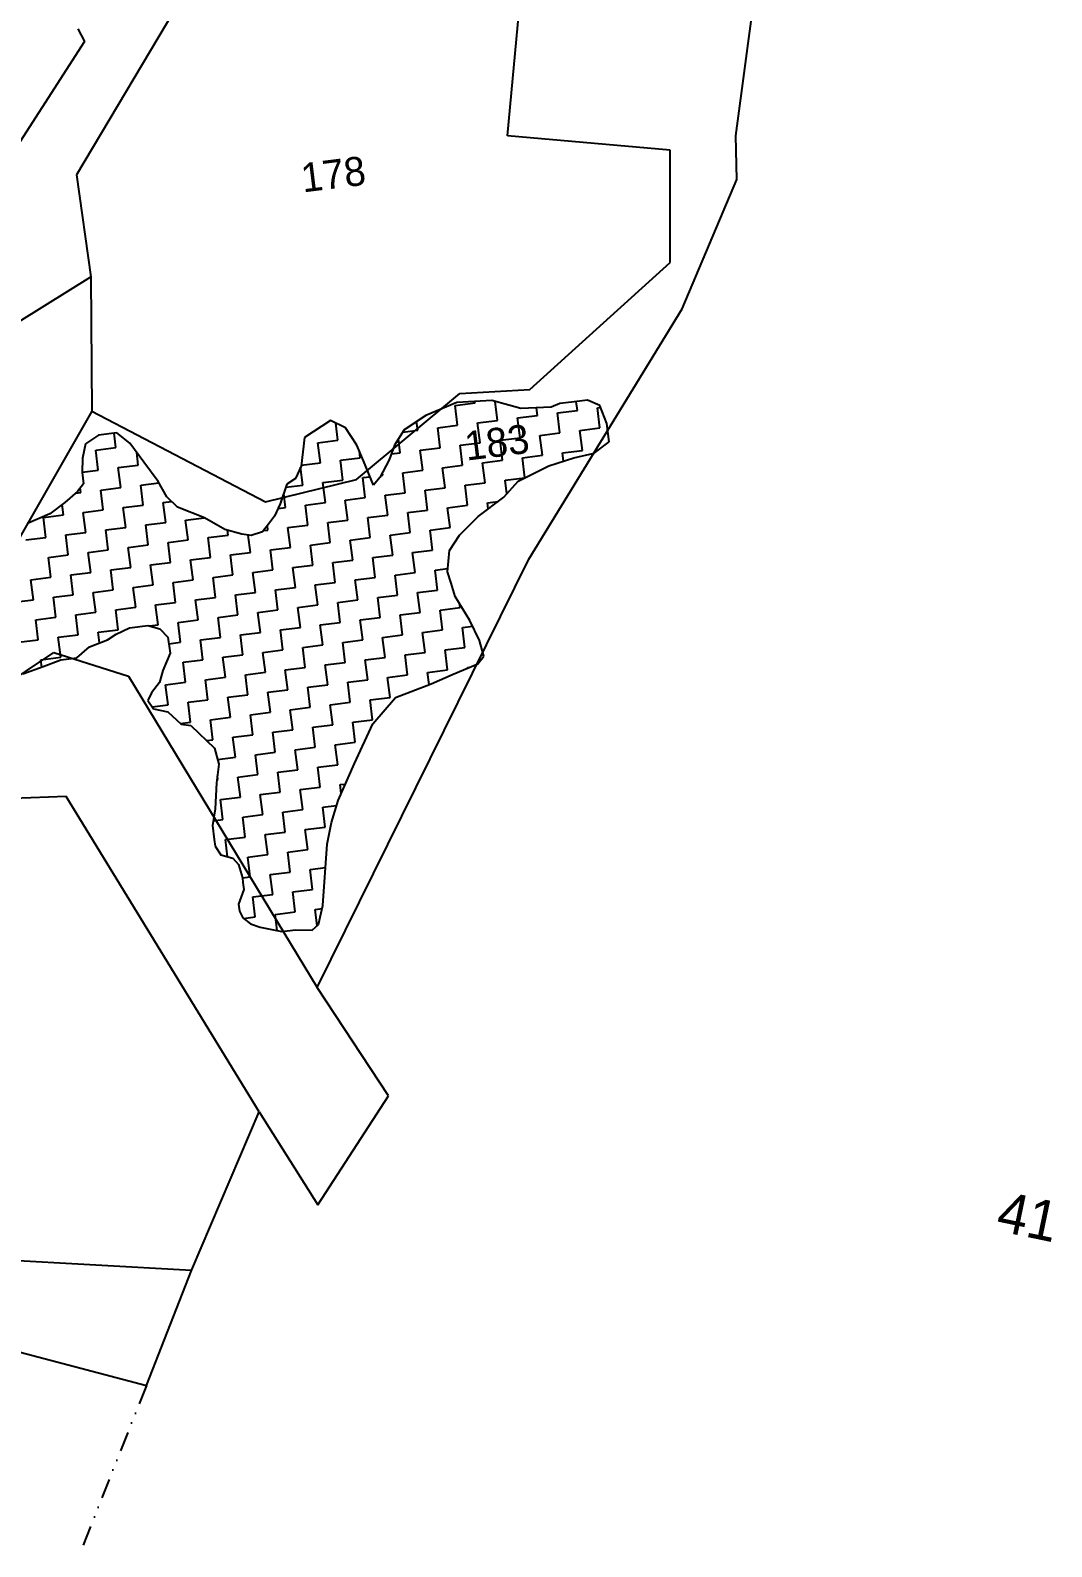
# Model space of a CAD drawing. Header units: metres. Extents: x 290108 to 292128, y 1990044 to 1991719.
# Drawn here: x 291815.7 to 292072.1, y 1990596.8 to 1990977.3 of the extents above; entities that cross this region are included whole.
import ezdxf
from ezdxf.enums import TextEntityAlignment as Align

# ---------------------------------------------------------------- set-up
doc = ezdxf.new("R2010")
doc.units = ezdxf.units.M
doc.header["$MEASUREMENT"] = 0
doc.linetypes.add('DIVIDE', pattern=[1.25, 0.5, -0.25, 0, -0.25, 0, -0.25])
for name, color, linetype in [('POLY_HATCH', 12, 'Continuous'), ('POLY_PARCEL', 6, 'Continuous'), ('POLY_ROAD', 30, 'Continuous'), ('TEXT_MAPOUT', 7, 'Continuous'), ('TEXT_PARCEL', 7, 'Continuous'), ('V_BOUND_LINE', 7, 'Continuous'), ('V_DIVIDE_LINE', 7, 'DIVIDE')]:
    doc.layers.add(name, color=color, linetype=linetype)
doc.styles.add('TEXT_MAP', font='')
doc.styles.get('TEXT_MAP').set_extended_font_data('Kruti Dev 050')

msp = doc.modelspace()

# ---------------------------------------------------------------- linework, layer by layer
at = {"layer": 'POLY_HATCH'}
for p, q in [((291922.76, 1990883.95), (291914.95, 1990880.63)), ((291931.5, 1990884.45), (291922.76, 1990883.95)), ((291935.76, 1990883.22), (291931.5, 1990884.45)), ((291938.8, 1990882.43), (291935.76, 1990883.22)), ((291946.39, 1990882.78), (291938.8, 1990882.43)), ((291948.63, 1990883.65), (291946.39, 1990882.78)), ((291951.52, 1990884.01), (291948.63, 1990883.65)), ((291955.57, 1990884.51), (291951.52, 1990884.01)), ((291958.67, 1990883.14), (291955.57, 1990884.51)), ((291960.4, 1990878.66), (291958.67, 1990883.14)), ((291891.03, 1990879.42), (291884.52, 1990875.09)), ((291894.78, 1990877.54), (291891.03, 1990879.42)), ((291914.95, 1990880.63), (291909.53, 1990877.03)), ((291960.98, 1990874.04), (291960.4, 1990878.66)), ((291832.78, 1990875.69), (291829.52, 1990873.53)), ((291837.4, 1990876.27), (291832.78, 1990875.69)), ((291840.65, 1990873.74), (291837.4, 1990876.27)), ((291884.52, 1990875.09), (291883.65, 1990867.94)), ((291897.67, 1990873.2), (291894.78, 1990877.54)), ((291909.53, 1990877.03), (291907.07, 1990873.2)), ((291829.52, 1990873.53), (291828.8, 1990869.92)), ((291844.19, 1990868.9), (291840.65, 1990873.74)), ((291899.33, 1990869.3), (291897.67, 1990873.2)), ((291907.07, 1990873.2), (291905.76, 1990869.52)), ((291952.09, 1990870), (291957.22, 1990871.22)), ((291957.22, 1990871.22), (291960.98, 1990874.04)), ((291828.8, 1990869.92), (291828.65, 1990866.38)), ((291847.73, 1990864.06), (291844.19, 1990868.9)), ((291883.65, 1990867.94), (291882.27, 1990864.83)), ((291901.86, 1990863.16), (291899.33, 1990869.3)), ((291905.76, 1990869.52), (291903.38, 1990865.11)), ((291938.14, 1990864.15), (291945.87, 1990868.05)), ((291945.87, 1990868.05), (291952.09, 1990870)), ((291829.01, 1990863.49), (291827.49, 1990861.54)), ((291828.65, 1990866.38), (291829.01, 1990863.49)), ((291849.97, 1990860.23), (291847.73, 1990864.06)), ((291880.1, 1990863.39), (291878.37, 1990858.48)), ((291882.27, 1990864.83), (291880.1, 1990863.39)), ((291903.38, 1990865.11), (291901.86, 1990863.16)), ((291934.52, 1990860.18), (291938.14, 1990864.15)), ((291827.49, 1990861.54), (291824.31, 1990858.8)), ((291852.64, 1990857.63), (291849.97, 1990860.23)), ((291928.08, 1990855.28), (291934.52, 1990860.18)), ((291820.55, 1990855.98), (291814.98, 1990853.53)), ((291824.31, 1990858.8), (291820.55, 1990855.98)), ((291859.43, 1990854.95), (291852.64, 1990857.63)), ((291878.37, 1990858.48), (291876.99, 1990855.37)), ((291864.49, 1990852.06), (291859.43, 1990854.95)), ((291868.75, 1990850.83), (291864.49, 1990852.06)), ((291875.47, 1990853.42), (291873.95, 1990851.48)), ((291876.99, 1990855.37), (291875.47, 1990853.42)), ((291923.38, 1990850.58), (291928.08, 1990855.28)), ((291871.13, 1990850.54), (291868.75, 1990850.83)), ((291873.95, 1990851.48), (291871.13, 1990850.54)), ((291920.92, 1990846.76), (291923.38, 1990850.58)), ((291920.41, 1990841.41), (291920.92, 1990846.76)), ((291921.35, 1990838.59), (291920.41, 1990841.41)), ((291922.36, 1990835.2), (291921.35, 1990838.59)), ((291926.04, 1990829.2), (291922.36, 1990835.2)), ((291928.43, 1990824.22), (291926.04, 1990829.2)), ((291835.06, 1990824.34), (291837.22, 1990825.78)), ((291837.22, 1990825.78), (291840.55, 1990827.37)), ((291840.55, 1990827.37), (291845.18, 1990827.94)), ((291845.18, 1990827.94), (291848.21, 1990827.15)), ((291848.21, 1990827.15), (291850.23, 1990825.05)), ((291827.39, 1990819.86), (291830.57, 1990822.61)), ((291830.57, 1990822.61), (291835.06, 1990824.34)), ((291850.23, 1990825.05), (291850.74, 1990821.01)), ((291929.51, 1990820.24), (291928.43, 1990824.22)), ((291813.8, 1990815.83), (291818.86, 1990817.63)), ((291818.86, 1990817.63), (291823.34, 1990819.36)), ((291823.34, 1990819.36), (291827.39, 1990819.86)), ((291850.74, 1990821.01), (291848.93, 1990816.67)), ((291921.84, 1990815.77), (291927.99, 1990818.3)), ((291927.99, 1990818.3), (291929.51, 1990820.24)), ((291848.93, 1990816.67), (291848.13, 1990813.64)), ((291916.28, 1990813.32), (291921.84, 1990815.77)), ((291846.1, 1990811.04), (291845.16, 1990809.17)), ((291848.13, 1990813.64), (291846.1, 1990811.04)), ((291901.67, 1990803.29), (291907.31, 1990809.86)), ((291907.31, 1990809.86), (291916.28, 1990813.32)), ((291845.16, 1990809.17), (291846.61, 1990807)), ((291846.61, 1990807), (291850.22, 1990806.27)), ((291850.22, 1990806.27), (291853.54, 1990803.17)), ((291853.54, 1990803.17), (291855.93, 1990802.88)), ((291855.93, 1990802.88), (291861.92, 1990797.17)), ((291897.04, 1990793.32), (291901.67, 1990803.29)), ((291861.92, 1990797.17), (291863, 1990793.19)), ((291863, 1990793.19), (291862.42, 1990788.43)), ((291892.92, 1990784.01), (291897.04, 1990793.32)), ((291862.42, 1990788.43), (291862.06, 1990781.93)), ((291891.25, 1990778.52), (291892.92, 1990784.01)), ((291862.06, 1990781.93), (291861.4, 1990777.74)), ((291861.4, 1990777.74), (291861.83, 1990774.27)), ((291890.16, 1990773.1), (291891.25, 1990778.52)), ((291861.83, 1990774.27), (291862.05, 1990772.54)), ((291862.05, 1990772.54), (291863.49, 1990770.37)), ((291889.14, 1990757.72), (291890.16, 1990773.1)), ((291863.49, 1990770.37), (291866.53, 1990769.57)), ((291866.53, 1990769.57), (291867.9, 1990767.98)), ((291867.9, 1990767.98), (291868.91, 1990764.59)), ((291868.91, 1990764.59), (291869.05, 1990763.43)), ((291869.27, 1990761.7), (291867.97, 1990758.02)), ((291869.05, 1990763.43), (291869.27, 1990761.7)), ((291867.97, 1990758.02), (291868.18, 1990756.28)), ((291887.98, 1990752.88), (291889.14, 1990757.72)), ((291868.18, 1990756.28), (291868.98, 1990754.62)), ((291868.98, 1990754.62), (291870.93, 1990753.1)), ((291870.93, 1990753.1), (291873.38, 1990752.24)), ((291886.39, 1990751.51), (291887.98, 1990752.88)), ((291873.38, 1990752.24), (291878.8, 1990751.15)), ((291878.8, 1990751.15), (291882.27, 1990751.58)), ((291882.27, 1990751.58), (291886.39, 1990751.51))]:
    msp.add_line(p, q, dxfattribs=at)
at = {"layer": 'POLY_HATCH', "linetype": 'Continuous'}
for p, q in [((291922.32, 1990883.2), (291927.34, 1990883.82)), ((291922.95, 1990878.19), (291922.32, 1990883.2)), ((291927.34, 1990883.82), (291927.29, 1990884.21)), ((291932.97, 1990879.43), (291932.38, 1990884.2)), ((291942.99, 1990880.68), (291942.75, 1990882.61)), ((291953.02, 1990881.93), (291952.74, 1990884.16)), ((291958.03, 1990882.55), (291958.86, 1990882.65)), ((291958.65, 1990877.54), (291958.03, 1990882.55)), ((291892.88, 1990874.45), (291892.34, 1990878.76)), ((291912.92, 1990876.94), (291912.65, 1990879.11)), ((291927.96, 1990878.81), (291932.97, 1990879.43)), ((291928.58, 1990873.8), (291927.96, 1990878.81)), ((291937.98, 1990880.06), (291942.99, 1990880.68)), ((291938.61, 1990875.05), (291937.98, 1990880.06)), ((291948, 1990881.3), (291953.02, 1990881.93)), ((291948.63, 1990876.29), (291948, 1990881.3)), ((291837.13, 1990872.6), (291836.68, 1990876.18)), ((291908.54, 1990871.31), (291908.1, 1990874.81)), ((291909.17, 1990876.47), (291912.92, 1990876.94)), ((291917.94, 1990877.56), (291922.95, 1990878.19)), ((291918.56, 1990872.55), (291917.94, 1990877.56)), ((291933.59, 1990874.42), (291938.61, 1990875.05)), ((291943.62, 1990875.67), (291948.63, 1990876.29)), ((291944.24, 1990870.66), (291943.62, 1990875.67)), ((291953.64, 1990876.92), (291958.65, 1990877.54)), ((291954.26, 1990871.9), (291953.64, 1990876.92)), ((291832.12, 1990871.98), (291837.13, 1990872.6)), ((291832.74, 1990866.96), (291832.12, 1990871.98)), ((291842.76, 1990868.21), (291842.37, 1990871.39)), ((291887.87, 1990873.82), (291892.88, 1990874.45)), ((291888.49, 1990868.81), (291887.87, 1990873.82)), ((291898.51, 1990870.06), (291898.31, 1990871.71)), ((291906.3, 1990871.03), (291908.54, 1990871.31)), ((291913.55, 1990871.93), (291918.56, 1990872.55)), ((291914.17, 1990866.92), (291913.55, 1990871.93)), ((291923.57, 1990873.18), (291928.58, 1990873.8)), ((291924.19, 1990868.16), (291923.57, 1990873.18)), ((291934.22, 1990869.41), (291933.59, 1990874.42)), ((291949.25, 1990871.28), (291954.26, 1990871.9)), ((291949.51, 1990869.19), (291949.25, 1990871.28)), ((291828.65, 1990866.46), (291832.74, 1990866.96)), ((291837.75, 1990867.59), (291842.76, 1990868.21)), ((291838.38, 1990862.58), (291837.75, 1990867.59)), ((291884.1, 1990863.18), (291883.54, 1990867.7)), ((291883.68, 1990868.21), (291888.49, 1990868.81)), ((291893.5, 1990869.43), (291898.51, 1990870.06)), ((291894.13, 1990864.42), (291893.5, 1990869.43)), ((291919.18, 1990867.54), (291924.19, 1990868.16)), ((291919.81, 1990862.53), (291919.18, 1990867.54)), ((291929.21, 1990868.79), (291934.22, 1990869.41)), ((291929.83, 1990863.78), (291929.21, 1990868.79)), ((291939.23, 1990870.03), (291944.24, 1990870.66)), ((291939.85, 1990865.02), (291939.23, 1990870.03)), ((291843.39, 1990863.2), (291847.9, 1990863.76)), ((291844.01, 1990858.19), (291843.39, 1990863.2)), ((291879.84, 1990862.65), (291884.1, 1990863.18)), ((291889.11, 1990863.8), (291894.13, 1990864.42)), ((291889.74, 1990858.79), (291889.11, 1990863.8)), ((291899.14, 1990865.05), (291900.99, 1990865.28)), ((291899.76, 1990860.04), (291899.14, 1990865.05)), ((291903.64, 1990865.61), (291904.15, 1990865.67)), ((291904.15, 1990865.67), (291904.06, 1990866.38)), ((291909.16, 1990866.29), (291914.17, 1990866.92)), ((291909.78, 1990861.28), (291909.16, 1990866.29)), ((291924.82, 1990863.15), (291929.83, 1990863.78)), ((291925.44, 1990858.14), (291924.82, 1990863.15)), ((291934.84, 1990864.4), (291939.85, 1990865.02)), ((291935.26, 1990861), (291934.84, 1990864.4)), ((291827.06, 1990861.17), (291828.35, 1990861.33)), ((291828.35, 1990861.33), (291828.21, 1990862.46)), ((291833.37, 1990861.95), (291838.38, 1990862.58)), ((291833.99, 1990856.94), (291833.37, 1990861.95)), ((291879.71, 1990857.54), (291879.28, 1990861.06)), ((291894.75, 1990859.41), (291899.76, 1990860.04)), ((291895.37, 1990854.4), (291894.75, 1990859.41)), ((291904.77, 1990860.66), (291909.78, 1990861.28)), ((291905.4, 1990855.65), (291904.77, 1990860.66)), ((291914.79, 1990861.91), (291919.81, 1990862.53)), ((291915.42, 1990856.89), (291914.79, 1990861.91)), ((291818.95, 1990855.07), (291823.97, 1990855.69)), ((291823.97, 1990855.69), (291823.64, 1990858.3)), ((291828.98, 1990856.32), (291833.99, 1990856.94)), ((291829.6, 1990851.31), (291828.98, 1990856.32)), ((291839, 1990857.57), (291844.01, 1990858.19)), ((291839.62, 1990852.55), (291839, 1990857.57)), ((291849.02, 1990858.81), (291851.15, 1990859.08)), ((291849.65, 1990853.8), (291849.02, 1990858.81)), ((291877.85, 1990857.31), (291879.71, 1990857.54)), ((291884.73, 1990858.16), (291889.74, 1990858.79)), ((291885.35, 1990853.15), (291884.73, 1990858.16)), ((291900.38, 1990855.02), (291905.4, 1990855.65)), ((291910.41, 1990856.27), (291915.42, 1990856.89)), ((291911.03, 1990851.26), (291910.41, 1990856.27)), ((291920.43, 1990857.52), (291925.44, 1990858.14)), ((291921.05, 1990852.51), (291920.43, 1990857.52)), ((291930.45, 1990858.76), (291933.09, 1990859.09)), ((291930.64, 1990857.23), (291930.45, 1990858.76)), ((291819.58, 1990850.06), (291818.95, 1990855.07)), ((291834.61, 1990851.93), (291839.62, 1990852.55)), ((291835.24, 1990846.92), (291834.61, 1990851.93)), ((291844.64, 1990853.18), (291849.65, 1990853.8)), ((291845.26, 1990848.17), (291844.64, 1990853.18)), ((291854.66, 1990854.42), (291859.3, 1990855)), ((291855.28, 1990849.41), (291854.66, 1990854.42)), ((291865.3, 1990850.66), (291865.15, 1990851.87)), ((291874.18, 1990851.76), (291875.33, 1990851.91)), ((291875.33, 1990851.91), (291875.18, 1990853.06)), ((291880.34, 1990852.53), (291885.35, 1990853.15)), ((291880.96, 1990847.52), (291880.34, 1990852.53)), ((291890.36, 1990853.78), (291895.37, 1990854.4)), ((291890.98, 1990848.77), (291890.36, 1990853.78)), ((291901.01, 1990850.01), (291900.38, 1990855.02)), ((291916.04, 1990851.88), (291921.05, 1990852.51)), ((291916.67, 1990846.87), (291916.04, 1990851.88)), ((291814.57, 1990849.44), (291819.58, 1990850.06)), ((291824.59, 1990850.68), (291829.6, 1990851.31)), ((291825.21, 1990845.67), (291824.59, 1990850.68)), ((291840.25, 1990847.54), (291845.26, 1990848.17)), ((291850.27, 1990848.79), (291855.28, 1990849.41)), ((291850.89, 1990843.78), (291850.27, 1990848.79)), ((291860.29, 1990850.04), (291865.3, 1990850.66)), ((291860.92, 1990845.02), (291860.29, 1990850.04)), ((291870.94, 1990846.27), (291870.4, 1990850.63)), ((291885.97, 1990848.14), (291890.98, 1990848.77)), ((291886.6, 1990843.13), (291885.97, 1990848.14)), ((291896, 1990849.39), (291901.01, 1990850.01)), ((291896.62, 1990844.38), (291896, 1990849.39)), ((291906.02, 1990850.64), (291911.03, 1990851.26)), ((291906.64, 1990845.62), (291906.02, 1990850.64)), ((291820.2, 1990845.05), (291825.21, 1990845.67)), ((291820.82, 1990840.04), (291820.2, 1990845.05)), ((291830.22, 1990846.3), (291835.24, 1990846.92)), ((291830.85, 1990841.28), (291830.22, 1990846.3)), ((291840.87, 1990842.53), (291840.25, 1990847.54)), ((291855.9, 1990844.4), (291860.92, 1990845.02)), ((291856.53, 1990839.39), (291855.9, 1990844.4)), ((291865.93, 1990845.65), (291870.94, 1990846.27)), ((291866.55, 1990840.64), (291865.93, 1990845.65)), ((291875.95, 1990846.9), (291880.96, 1990847.52)), ((291876.57, 1990841.88), (291875.95, 1990846.9)), ((291891.61, 1990843.75), (291896.62, 1990844.38)), ((291901.63, 1990845), (291906.64, 1990845.62)), ((291902.25, 1990839.99), (291901.63, 1990845)), ((291911.65, 1990846.25), (291916.67, 1990846.87)), ((291912.28, 1990841.24), (291911.65, 1990846.25)), ((291825.84, 1990840.66), (291830.85, 1990841.28)), ((291826.46, 1990835.65), (291825.84, 1990840.66)), ((291835.86, 1990841.91), (291840.87, 1990842.53)), ((291836.48, 1990836.9), (291835.86, 1990841.91)), ((291845.88, 1990843.15), (291850.89, 1990843.78)), ((291846.51, 1990838.14), (291845.88, 1990843.15)), ((291861.54, 1990840.01), (291866.55, 1990840.64)), ((291871.56, 1990841.26), (291876.57, 1990841.88)), ((291872.19, 1990836.25), (291871.56, 1990841.26)), ((291881.59, 1990842.51), (291886.6, 1990843.13)), ((291882.21, 1990837.5), (291881.59, 1990842.51)), ((291892.23, 1990838.74), (291891.61, 1990843.75)), ((291907.27, 1990840.61), (291912.28, 1990841.24)), ((291907.89, 1990835.6), (291907.27, 1990840.61)), ((291917.29, 1990841.86), (291920.5, 1990842.26)), ((291917.91, 1990836.85), (291917.29, 1990841.86)), ((291815.81, 1990839.41), (291820.82, 1990840.04)), ((291816.44, 1990834.4), (291815.81, 1990839.41)), ((291831.47, 1990836.27), (291836.48, 1990836.9)), ((291841.49, 1990837.52), (291846.51, 1990838.14)), ((291842.12, 1990832.51), (291841.49, 1990837.52)), ((291851.52, 1990838.77), (291856.53, 1990839.39)), ((291852.14, 1990833.76), (291851.52, 1990838.77)), ((291862.16, 1990835), (291861.54, 1990840.01)), ((291877.2, 1990836.87), (291882.21, 1990837.5)), ((291877.82, 1990831.86), (291877.2, 1990836.87)), ((291887.22, 1990838.12), (291892.23, 1990838.74)), ((291887.84, 1990833.11), (291887.22, 1990838.12)), ((291897.24, 1990839.37), (291902.25, 1990839.99)), ((291897.87, 1990834.35), (291897.24, 1990839.37)), ((291912.9, 1990836.23), (291917.91, 1990836.85)), ((291811.43, 1990833.78), (291816.44, 1990834.4)), ((291821.45, 1990835.03), (291826.46, 1990835.65)), ((291822.07, 1990830.01), (291821.45, 1990835.03)), ((291832.09, 1990831.26), (291831.47, 1990836.27)), ((291847.13, 1990833.13), (291852.14, 1990833.76)), ((291847.75, 1990828.12), (291847.13, 1990833.13)), ((291857.15, 1990834.38), (291862.16, 1990835)), ((291857.78, 1990829.37), (291857.15, 1990834.38)), ((291867.17, 1990835.63), (291872.19, 1990836.25)), ((291867.8, 1990830.61), (291867.17, 1990835.63)), ((291882.83, 1990832.48), (291887.84, 1990833.11)), ((291892.86, 1990833.73), (291897.87, 1990834.35)), ((291893.48, 1990828.72), (291892.86, 1990833.73)), ((291902.88, 1990834.98), (291907.89, 1990835.6)), ((291903.5, 1990829.97), (291902.88, 1990834.98)), ((291913.52, 1990831.21), (291912.9, 1990836.23)), ((291923.55, 1990832.46), (291923.42, 1990833.47)), ((291817.06, 1990829.39), (291822.07, 1990830.01)), ((291817.68, 1990824.38), (291817.06, 1990829.39)), ((291827.08, 1990830.64), (291832.09, 1990831.26)), ((291827.71, 1990825.63), (291827.08, 1990830.64)), ((291837.11, 1990831.88), (291842.12, 1990832.51)), ((291837.73, 1990826.87), (291837.11, 1990831.88)), ((291852.76, 1990828.74), (291857.78, 1990829.37)), ((291862.79, 1990829.99), (291867.8, 1990830.61)), ((291863.41, 1990824.98), (291862.79, 1990829.99)), ((291872.81, 1990831.24), (291877.82, 1990831.86)), ((291873.43, 1990826.23), (291872.81, 1990831.24)), ((291883.46, 1990827.47), (291882.83, 1990832.48)), ((291898.49, 1990829.34), (291903.5, 1990829.97)), ((291899.11, 1990824.33), (291898.49, 1990829.34)), ((291908.51, 1990830.59), (291913.52, 1990831.21)), ((291909.14, 1990825.58), (291908.51, 1990830.59)), ((291918.54, 1990831.84), (291923.55, 1990832.46)), ((291919.16, 1990826.83), (291918.54, 1990831.84)), ((291822.7, 1990825), (291827.71, 1990825.63)), ((291832.72, 1990826.25), (291837.73, 1990826.87)), ((291833.05, 1990823.56), (291832.72, 1990826.25)), ((291845.55, 1990827.85), (291847.75, 1990828.12)), ((291853.39, 1990823.73), (291852.76, 1990828.74)), ((291868.42, 1990825.6), (291873.43, 1990826.23)), ((291869.04, 1990820.59), (291868.42, 1990825.6)), ((291878.44, 1990826.85), (291883.46, 1990827.47)), ((291879.07, 1990821.84), (291878.44, 1990826.85)), ((291888.47, 1990828.1), (291893.48, 1990828.72)), ((291889.09, 1990823.09), (291888.47, 1990828.1)), ((291904.12, 1990824.96), (291909.14, 1990825.58)), ((291914.15, 1990826.2), (291919.16, 1990826.83)), ((291914.77, 1990821.19), (291914.15, 1990826.2)), ((291924.17, 1990827.45), (291926.73, 1990827.77)), ((291924.79, 1990822.44), (291924.17, 1990827.45)), ((291812.67, 1990823.76), (291817.68, 1990824.38)), ((291823.32, 1990819.99), (291822.7, 1990825)), ((291850.44, 1990823.37), (291853.39, 1990823.73)), ((291858.4, 1990824.36), (291863.41, 1990824.98)), ((291859.02, 1990819.34), (291858.4, 1990824.36)), ((291874.06, 1990821.21), (291879.07, 1990821.84)), ((291884.08, 1990822.46), (291889.09, 1990823.09)), ((291884.7, 1990817.45), (291884.08, 1990822.46)), ((291894.1, 1990823.71), (291899.11, 1990824.33)), ((291894.73, 1990818.7), (291894.1, 1990823.71)), ((291904.75, 1990819.94), (291904.12, 1990824.96)), ((291919.78, 1990821.81), (291924.79, 1990822.44)), ((291920.41, 1990816.8), (291919.78, 1990821.81)), ((291818.31, 1990819.37), (291823.32, 1990819.99)), ((291818.54, 1990817.51), (291818.31, 1990819.37)), ((291854.01, 1990818.72), (291859.02, 1990819.34)), ((291854.63, 1990813.71), (291854.01, 1990818.72)), ((291864.03, 1990819.97), (291869.04, 1990820.59)), ((291864.66, 1990814.96), (291864.03, 1990819.97)), ((291874.68, 1990816.2), (291874.06, 1990821.21)), ((291889.71, 1990818.07), (291894.73, 1990818.7)), ((291890.34, 1990813.06), (291889.71, 1990818.07)), ((291899.74, 1990819.32), (291904.75, 1990819.94)), ((291900.36, 1990814.31), (291899.74, 1990819.32)), ((291909.76, 1990820.57), (291914.77, 1990821.19)), ((291910.38, 1990815.56), (291909.76, 1990820.57)), ((291925.42, 1990817.43), (291926.07, 1990817.51)), ((291849.62, 1990813.09), (291854.63, 1990813.71)), ((291859.65, 1990814.33), (291864.66, 1990814.96)), ((291860.27, 1990809.32), (291859.65, 1990814.33)), ((291869.67, 1990815.58), (291874.68, 1990816.2)), ((291870.29, 1990810.57), (291869.67, 1990815.58)), ((291879.69, 1990816.83), (291884.7, 1990817.45)), ((291880.31, 1990811.82), (291879.69, 1990816.83)), ((291895.35, 1990813.69), (291900.36, 1990814.31)), ((291895.97, 1990808.67), (291895.35, 1990813.69)), ((291905.37, 1990814.93), (291910.38, 1990815.56)), ((291906, 1990809.92), (291905.37, 1990814.93)), ((291915.39, 1990816.18), (291920.41, 1990816.8)), ((291915.77, 1990813.12), (291915.39, 1990816.18)), ((291925.44, 1990817.25), (291925.42, 1990817.43)), ((291850.25, 1990808.07), (291849.62, 1990813.09)), ((291865.28, 1990809.94), (291870.29, 1990810.57)), ((291865.9, 1990804.93), (291865.28, 1990809.94)), ((291875.3, 1990811.19), (291880.31, 1990811.82)), ((291875.93, 1990806.18), (291875.3, 1990811.19)), ((291885.33, 1990812.44), (291890.34, 1990813.06)), ((291885.95, 1990807.43), (291885.33, 1990812.44)), ((291900.98, 1990809.3), (291906, 1990809.92)), ((291846.22, 1990807.57), (291850.25, 1990808.07)), ((291855.26, 1990808.7), (291860.27, 1990809.32)), ((291855.88, 1990803.69), (291855.26, 1990808.7)), ((291870.92, 1990805.56), (291875.93, 1990806.18)), ((291880.94, 1990806.8), (291885.95, 1990807.43)), ((291881.56, 1990801.79), (291880.94, 1990806.8)), ((291890.96, 1990808.05), (291895.97, 1990808.67)), ((291891.58, 1990803.04), (291890.96, 1990808.05)), ((291901.61, 1990804.29), (291900.98, 1990809.3)), ((291853.33, 1990803.37), (291855.88, 1990803.69)), ((291860.89, 1990804.31), (291865.9, 1990804.93)), ((291861.52, 1990799.3), (291860.89, 1990804.31)), ((291871.54, 1990800.55), (291870.92, 1990805.56)), ((291886.57, 1990802.42), (291891.58, 1990803.04)), ((291887.2, 1990797.4), (291886.57, 1990802.42)), ((291896.6, 1990803.66), (291901.61, 1990804.29)), ((291897.22, 1990798.65), (291896.6, 1990803.66)), ((291859.89, 1990799.1), (291861.52, 1990799.3)), ((291866.53, 1990799.92), (291871.54, 1990800.55)), ((291867.15, 1990794.91), (291866.53, 1990799.92)), ((291876.55, 1990801.17), (291881.56, 1990801.79)), ((291877.17, 1990796.16), (291876.55, 1990801.17)), ((291892.21, 1990798.03), (291897.22, 1990798.65)), ((291862.69, 1990794.36), (291867.15, 1990794.91)), ((291872.16, 1990795.53), (291877.17, 1990796.16)), ((291872.79, 1990790.52), (291872.16, 1990795.53)), ((291882.18, 1990796.78), (291887.2, 1990797.4)), ((291882.81, 1990791.77), (291882.18, 1990796.78)), ((291892.83, 1990793.02), (291892.21, 1990798.03)), ((291877.8, 1990791.15), (291882.81, 1990791.77)), ((291878.42, 1990786.13), (291877.8, 1990791.15)), ((291887.82, 1990792.39), (291892.83, 1990793.02)), ((291888.44, 1990787.38), (291887.82, 1990792.39)), ((291862.52, 1990789.25), (291862.76, 1990789.28)), ((291862.76, 1990789.28), (291862.64, 1990790.24)), ((291867.77, 1990789.9), (291872.79, 1990790.52)), ((291868.4, 1990784.89), (291867.77, 1990789.9)), ((291883.43, 1990786.76), (291888.44, 1990787.38)), ((291893.45, 1990788.01), (291894.76, 1990788.17)), ((291893.72, 1990785.83), (291893.45, 1990788.01)), ((291863.39, 1990784.26), (291868.4, 1990784.89)), ((291864.01, 1990779.25), (291863.39, 1990784.26)), ((291873.41, 1990785.51), (291878.42, 1990786.13)), ((291874.03, 1990780.5), (291873.41, 1990785.51)), ((291884.06, 1990781.75), (291883.43, 1990786.76)), ((291869.02, 1990779.88), (291874.03, 1990780.5)), ((291869.64, 1990774.86), (291869.02, 1990779.88)), ((291879.04, 1990781.12), (291884.06, 1990781.75)), ((291879.67, 1990776.11), (291879.04, 1990781.12)), ((291889.07, 1990782.37), (291892.55, 1990782.8)), ((291889.69, 1990777.36), (291889.07, 1990782.37)), ((291861.59, 1990778.95), (291864.01, 1990779.25)), ((291874.66, 1990775.49), (291879.67, 1990776.11)), ((291884.68, 1990776.74), (291889.69, 1990777.36)), ((291885.3, 1990771.72), (291884.68, 1990776.74)), ((291864.63, 1990774.24), (291869.64, 1990774.86)), ((291865.17, 1990769.93), (291864.63, 1990774.24)), ((291875.28, 1990770.48), (291874.66, 1990775.49)), ((291870.27, 1990769.85), (291875.28, 1990770.48)), ((291870.89, 1990764.84), (291870.27, 1990769.85)), ((291880.29, 1990771.1), (291885.3, 1990771.72)), ((291880.91, 1990766.09), (291880.29, 1990771.1)), ((291868.91, 1990764.6), (291870.89, 1990764.84)), ((291875.9, 1990765.47), (291880.91, 1990766.09)), ((291876.53, 1990760.45), (291875.9, 1990765.47)), ((291885.93, 1990766.71), (291889.77, 1990767.19)), ((291886.55, 1990761.7), (291885.93, 1990766.71)), ((291871.51, 1990759.83), (291876.53, 1990760.45)), ((291881.54, 1990761.08), (291886.55, 1990761.7)), ((291882.16, 1990756.07), (291881.54, 1990761.08)), ((291872.14, 1990754.82), (291871.51, 1990759.83)), ((291887.17, 1990756.69), (291888.95, 1990756.91)), ((291887.68, 1990752.62), (291887.17, 1990756.69)), ((291869.19, 1990754.45), (291872.14, 1990754.82)), ((291877.15, 1990755.44), (291882.16, 1990756.07)), ((291877.66, 1990751.38), (291877.15, 1990755.44))]:
    msp.add_line(p, q, dxfattribs=at)
at = {"layer": 'POLY_PARCEL'}
for p, q in [((291935.48, 1990950.81), (291940.17, 1991001.71)), ((291854.22, 1990986.31), (291827.3, 1990941.01)), ((291827.61, 1990977.66), (291829.28, 1990974.52)), ((291829.28, 1990974.52), (291768.77, 1990880.74)), ((291976.32, 1990947.27), (291935.48, 1990950.81)), ((291976.3, 1990919.04), (291976.32, 1990947.27)), ((291827.3, 1990941.01), (291830.83, 1990915.45)), ((291941.04, 1990887.21), (291976.3, 1990919.04)), ((291795.07, 1990893.23), (291830.83, 1990915.45)), ((291830.83, 1990915.45), (291831.1, 1990881.77)), ((291897.57, 1990864.55), (291923.51, 1990886.21)), ((291923.51, 1990886.21), (291941.04, 1990887.21)), ((291831.1, 1990881.77), (291811.07, 1990846.61)), ((291831.1, 1990881.77), (291874.73, 1990858.97)), ((291874.73, 1990858.97), (291897.57, 1990864.55)), ((291856.14, 1990666.11), (291808.01, 1990668.77))]:
    msp.add_line(p, q, dxfattribs=at)
at = {"layer": 'POLY_ROAD'}
for p, q in [((291802.01, 1990808.12), (291821.57, 1990821.14)), ((291821.57, 1990821.14), (291840.35, 1990815.24)), ((291840.35, 1990815.24), (291887.71, 1990737.08)), ((291824.63, 1990785.02), (291811.35, 1990784.54)), ((291873.16, 1990705.87), (291824.63, 1990785.02))]:
    msp.add_line(p, q, dxfattribs=at)
at = {"layer": 'V_BOUND_LINE'}
for p, q in [((291992.82, 1990950.85), (292000.72, 1991010.3)), ((291993.01, 1990939.9), (291992.82, 1990950.85)), ((291979.3, 1990907.38), (291993.01, 1990939.9)), ((291940.83, 1990844.58), (291979.3, 1990907.38)), ((291887.71, 1990737.08), (291940.83, 1990844.58)), ((291905.61, 1990709.9), (291887.71, 1990737.08)), ((291887.82, 1990682.6), (291905.61, 1990709.9)), ((291856.14, 1990666.11), (291873.16, 1990705.87)), ((291873.16, 1990705.87), (291887.82, 1990682.6)), ((291844.82, 1990637.26), (291856.14, 1990666.11)), ((291740.6, 1990664.68), (291844.82, 1990637.26))]:
    msp.add_line(p, q, dxfattribs=at)
at = {"layer": 'V_DIVIDE_LINE', "ltscale": 10}
msp.add_line((291844.82, 1990637.26), (291828.79, 1990596.78), dxfattribs=at)

# ---------------------------------------------------------------- texts
at = {"layer": 'TEXT_MAPOUT', "style": 'TEXT_MAP'}
msp.add_text('41', height=10.1, rotation=348.2551, dxfattribs=at).set_placement((292057.79, 1990676.18))
at = {"layer": 'TEXT_PARCEL', "style": 'TEXT_MAP'}
for s, p in [('178', (291891.72, 1990941.23)), ('183', (291932.78, 1990873.93))]:
    msp.add_text(s, height=7.272, rotation=7.0915, dxfattribs=at).set_placement(p, align=Align.MIDDLE)

doc.saveas('drawing.dxf')
